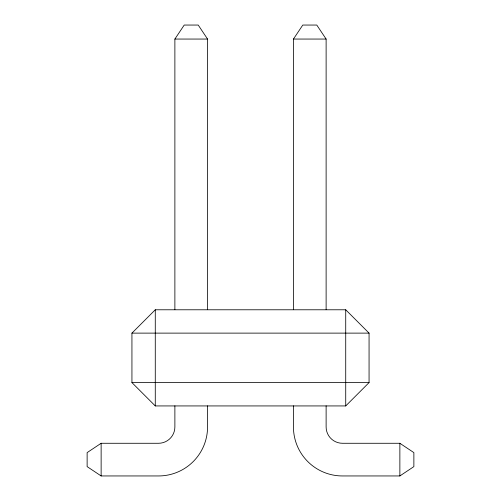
<?xml version="1.0" encoding="UTF-8"?>
<svg xmlns="http://www.w3.org/2000/svg" width="501" height="501" viewBox="0 0 501 501"><rect width="100%" height="100%" fill="white"/><g stroke="black" fill="none" stroke-linecap="round" stroke-linejoin="round"><path stroke-width="0.75" d="M174.88 309.637L174.88 39.053L184.218 25.05L198.221 25.05L207.558 39.053L207.558 309.637M293.442 309.637L293.442 39.053L302.779 25.05L316.782 25.05L326.12 39.053L326.12 309.637M131.938 333.121L155.279 309.781L345.721 309.781L369.062 333.121L369.062 382.595L345.721 405.935L155.279 405.935L131.938 382.595L131.938 333.121L369.062 333.121M174.88 405.823L174.88 426.94A16.339 16.339 0 0 1 158.548 443.279L101.133 443.279L87.13 452.61L87.13 466.613L101.133 475.95L158.548 475.95A49.01 49.01 0 0 0 207.558 426.94L207.558 405.823M293.442 405.823L293.442 426.94A49.01 49.01 0 0 0 342.452 475.95L399.867 475.95L413.87 466.613L413.87 452.61L399.867 443.279L342.452 443.279A16.339 16.339 0 0 1 326.12 426.94L326.12 405.823M174.88 39.053L207.558 39.053M293.442 39.053L326.12 39.053M131.938 382.595L369.062 382.595M399.867 443.279L399.867 475.95M345.721 309.781L345.721 405.935M155.279 309.781L155.279 405.935M101.133 443.279L101.133 475.95"/></g></svg>
